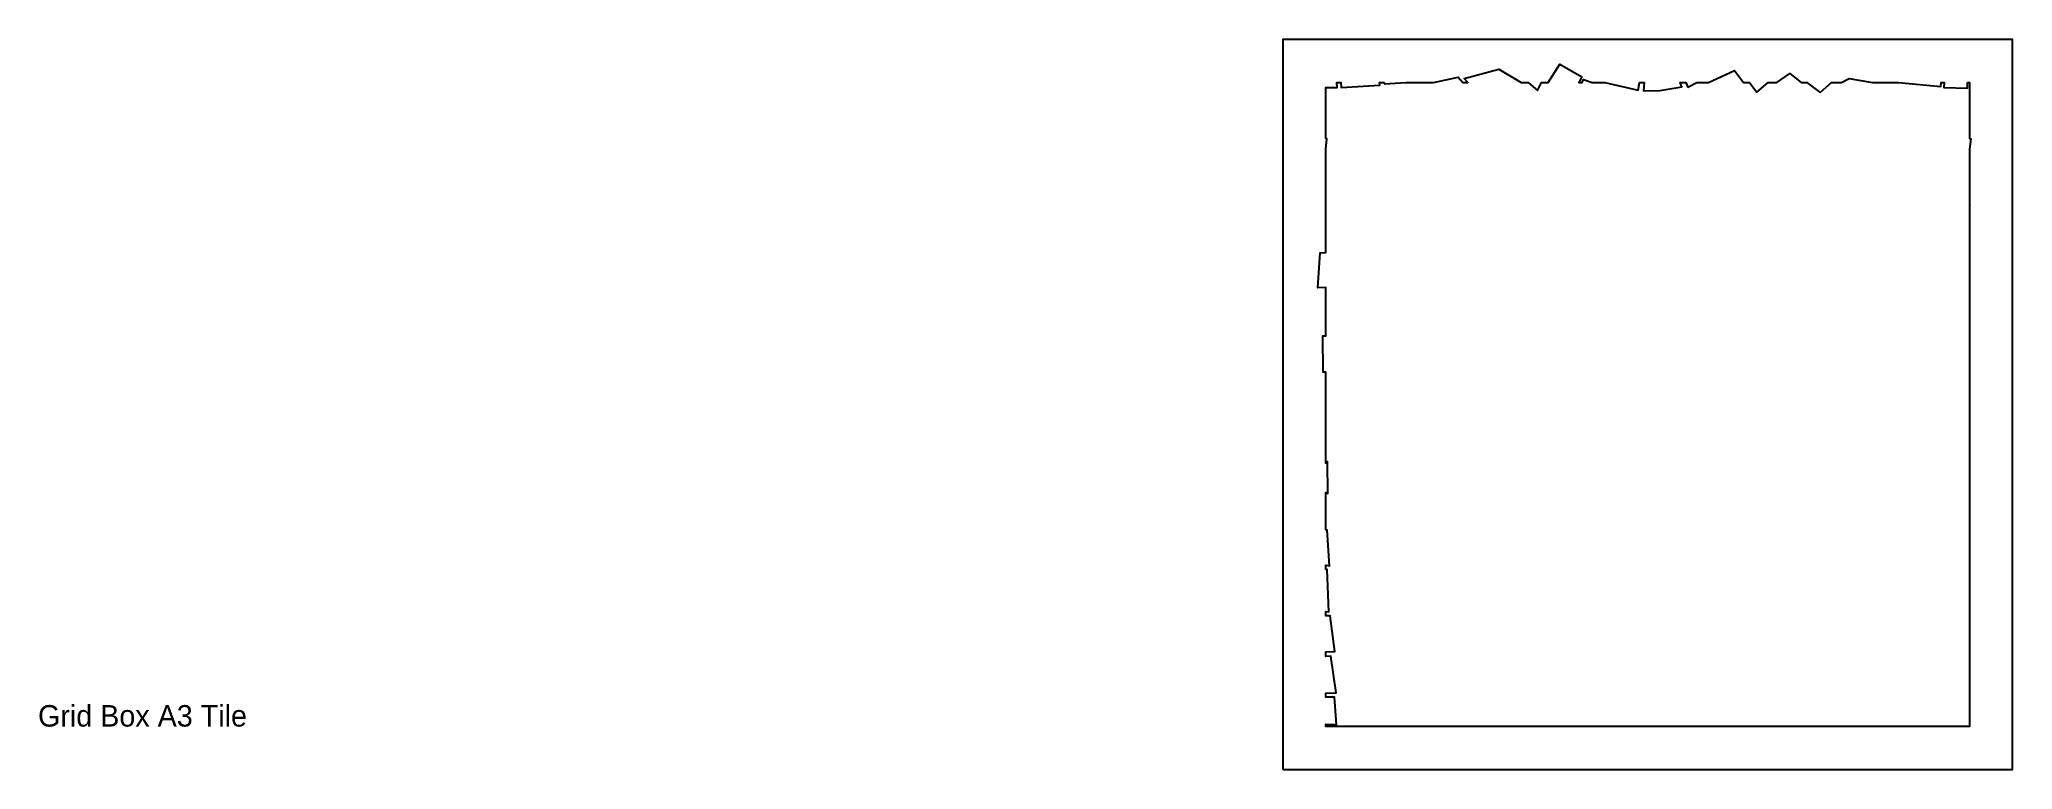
# Model space of a CAD drawing. Header units: metres. Extents: x 1 to 920, y -20 to 320.
import ezdxf

# ---------------------------------------------------------------- set-up
doc = ezdxf.new("R2010")
doc.units = ezdxf.units.M

msp = doc.modelspace()

# ---------------------------------------------------------------- linework, layer by layer
at = {"color": 8}
msp.add_lwpolyline([(580, -20), (920, -20), (920, 320), (580, 320), (580, -20)], dxfattribs=at)
at = {"color": 2}
msp.add_lwpolyline([(898.98, 300), (900, 300), (900, 273.93), (900.52, 273.68), (900, 268.87), (900, 243.52), (900.03, 242.85), (900, 242.86), (900, 0), (600, 0), (600, 1.06), (604.97, 0.99), (604.1, 13.62), (600, 13.65), (600, 15.59), (604.8, 15.68), (602.39, 32.77), (600, 32.71), (600, 34.78), (604.21, 34.91), (602.06, 51.58), (600, 51.58), (600, 53.6), (601.51, 53.45), (600.69, 73.1), (600, 73.17), (600, 75.13), (601.81, 74.94), (600.63, 91.47), (600, 91.59), (600, 93.17), (600.09, 93.15), (600, 96.21), (600, 109), (600.91, 108.61), (600.78, 123.39), (600, 122.75), (600, 165.12), (598.73, 165.09), (598.69, 182), (600, 182.05), (600, 204.47), (596.3, 204.29), (597.33, 220.7), (600, 220.79), (600, 242.86), (600.03, 242.85), (600, 243.52), (600, 268.87), (600.52, 273.68), (600, 273.93), (600, 297.65), (605.36, 297.68), (605.18, 300), (606.98, 300), (607.14, 297.71), (625.26, 298.78), (625.12, 300), (627.28, 300), (627.4, 299.32), (637.29, 300), (650.28, 300), (661.68, 302.48), (663.87, 300), (666.18, 300), (664.57, 301.89), (680.62, 306.23), (691.06, 300), (694.36, 300), (698.74, 296.17), (700.58, 300), (703.67, 300), (709.04, 308.44), (719.37, 302.66), (717.88, 300), (719.42, 300), (720.15, 301.36), (724.16, 300), (730, 300), (745.58, 296.37), (746.13, 300), (748.29, 300), (747.99, 296.1), (755.64, 296.23), (765.98, 297.98), (765.21, 300), (767.78, 300), (768.66, 297.84), (772.91, 300), (778.28, 300), (790.48, 305.52), (794.66, 300), (797.39, 300), (800.93, 295.41), (806.16, 300), (810.24, 300), (816.21, 304.14), (821.52, 300), (824.09, 300), (830.44, 295.31), (835.72, 300), (840.24, 300), (843.88, 301.82), (854.69, 300), (866.8, 300), (886.61, 298.13), (886.67, 300), (888.09, 300), (887.94, 297.57), (898.98, 297.35)], close=True, dxfattribs=at)

# ---------------------------------------------------------------- texts
msp.add_text('Grid Box A3 Tile', height=10).set_placement((0, 0))

doc.saveas('drawing.dxf')
